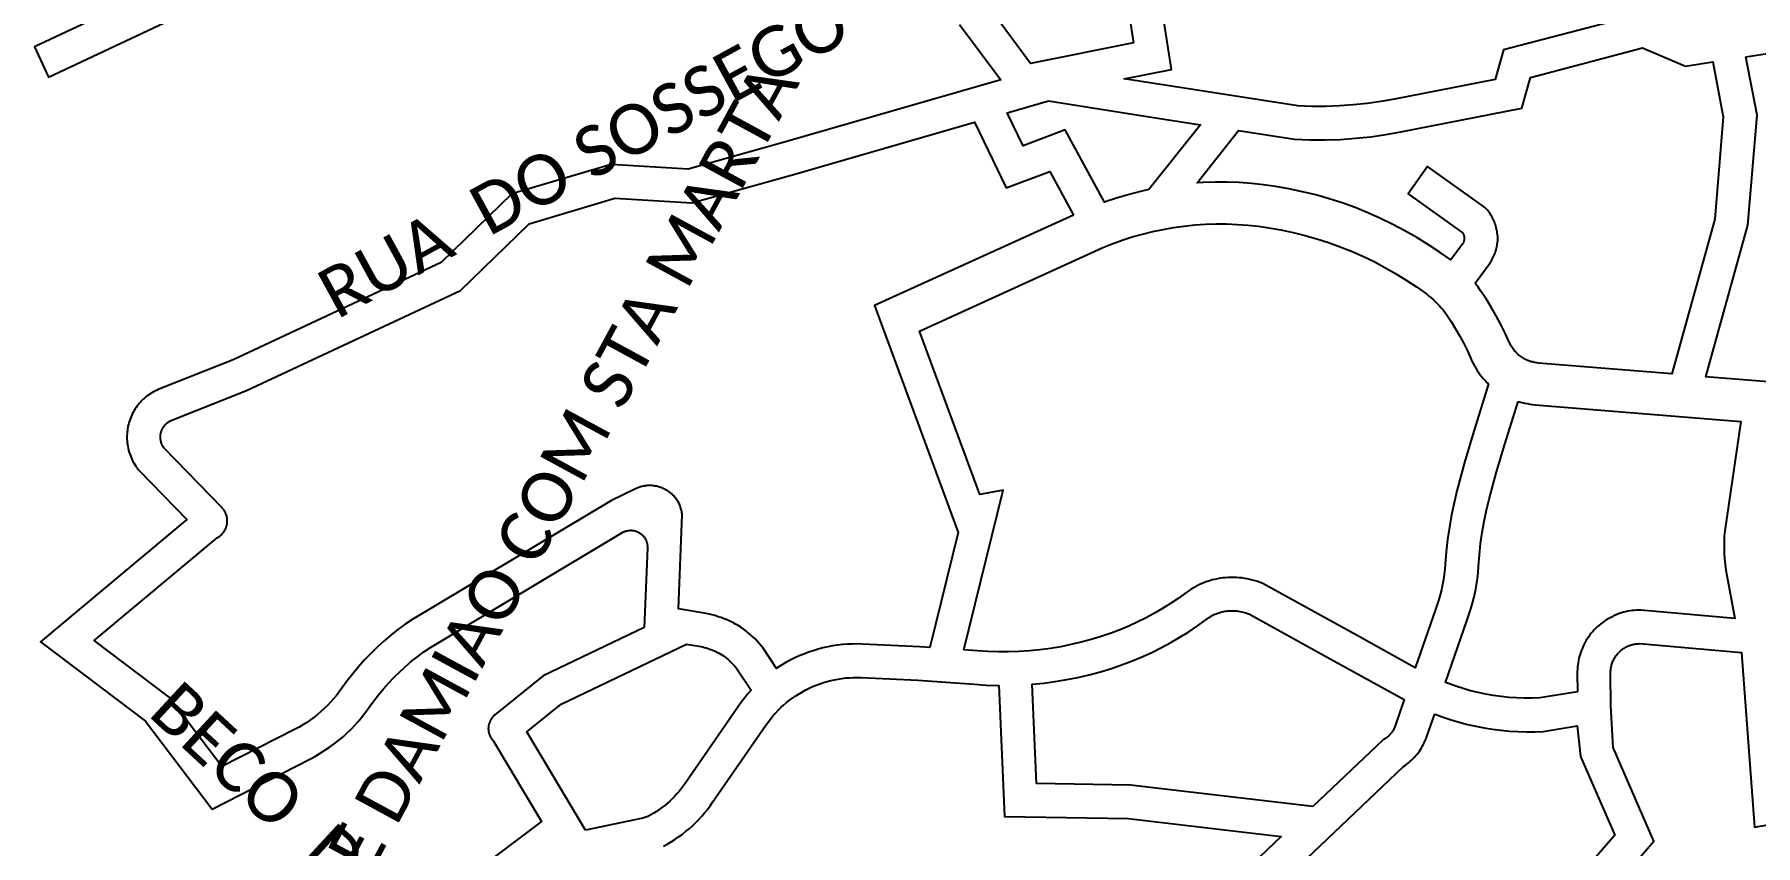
# Model space of a CAD drawing. Header units: millimetres. Extents: x 676447 to 689606, y 7455628 to 7463967.
# Drawn here: x 685078.3 to 685181.3, y 7461239.2 to 7461287.7 of the extents above; entities that cross this region are included whole.
import ezdxf

# ---------------------------------------------------------------- set-up
doc = ezdxf.new("R2010")
doc.units = ezdxf.units.MM
doc.header["$LTSCALE"] = 0.1
doc.header["$MEASUREMENT"] = 0
doc.layers.add('MUB_QUADRAS', color=7, linetype='Continuous')
doc.layers.add('MUB_SEGMENTO', color=7, linetype='Continuous')
doc.styles.add('Legend', font='calibri.ttf')

msp = doc.modelspace()

# ---------------------------------------------------------------- linework, layer by layer
at = {"layer": 'MUB_QUADRAS', "linetype": 'Continuous'}
for points in [[(685142.81, 7461295.4), (685144.09, 7461287.17), (685137.92, 7461285.94), (685135.58, 7461289.08)], [(685172.59, 7461288.42), (685166.23, 7461286.75), (685165.74, 7461284.99), (685159.71, 7461283.81), (685158.89, 7461283.67), (685158.07, 7461283.55), (685157.25, 7461283.46), (685156.42, 7461283.4), (685155.59, 7461283.37), (685154.76, 7461283.37), (685153.93, 7461283.4), (685143.53, 7461285.02), (685146.37, 7461285.59), (685144.78, 7461295.71)], [(685085.56, 7461290.35), (685078.31, 7461286.94), (685079.16, 7461285.13), (685086.41, 7461288.54)], [(685133.68, 7461288.28), (685136.15, 7461284.97), (685123.13, 7461281.22), (685117.43, 7461279.62), (685112.82, 7461279.9), (685106.88, 7461278.14), (685102.66, 7461274.03), (685090.21, 7461268.22), (685085.81, 7461266.48), (685085.71, 7461266.44), (685085.61, 7461266.39), (685085.52, 7461266.35), (685085.43, 7461266.3), (685085.33, 7461266.24), (685085.24, 7461266.18), (685085.16, 7461266.12), (685085.07, 7461266.06), (685084.99, 7461266), (685084.91, 7461265.93), (685084.83, 7461265.86), (685084.75, 7461265.78), (685084.68, 7461265.7), (685084.61, 7461265.62), (685084.54, 7461265.54), (685084.47, 7461265.46), (685084.41, 7461265.37), (685084.35, 7461265.29), (685084.29, 7461265.19), (685084.24, 7461265.1), (685084.19, 7461265.01), (685084.14, 7461264.91), (685084.1, 7461264.82), (685084.06, 7461264.72), (685084.02, 7461264.62), (685083.99, 7461264.52), (685083.96, 7461264.42), (685083.93, 7461264.31), (685083.91, 7461264.21), (685083.89, 7461264.1), (685083.88, 7461264), (685083.87, 7461263.89), (685083.86, 7461263.79), (685083.85, 7461263.68), (685083.85, 7461263.57), (685083.85, 7461263.47), (685083.86, 7461263.36), (685083.87, 7461263.26), (685083.88, 7461263.15), (685083.9, 7461263.05), (685083.92, 7461262.94), (685083.95, 7461262.84), (685083.97, 7461262.73), (685084.01, 7461262.63), (685084.04, 7461262.53), (685084.08, 7461262.43), (685084.12, 7461262.34), (685084.17, 7461262.24), (685084.21, 7461262.14), (685084.27, 7461262.05), (685084.32, 7461261.96), (685084.38, 7461261.87), (685084.44, 7461261.78), (685084.5, 7461261.7), (685084.57, 7461261.62), (685087.43, 7461258.67), (685078.68, 7461251.35), (685084.96, 7461246.61), (685088.95, 7461241.35), (685094.83, 7461244.36), (685095.13, 7461244.52), (685095.42, 7461244.69), (685095.7, 7461244.87), (685095.98, 7461245.05), (685096.26, 7461245.25), (685096.52, 7461245.46), (685096.78, 7461245.68), (685097.03, 7461245.91), (685097.27, 7461246.14), (685097.51, 7461246.39), (685097.73, 7461246.64), (685097.95, 7461246.9), (685098.15, 7461247.17), (685098.35, 7461247.44), (685098.63, 7461247.82), (685098.91, 7461248.19), (685099.21, 7461248.55), (685099.52, 7461248.9), (685099.84, 7461249.24), (685100.18, 7461249.57), (685100.52, 7461249.88), (685100.88, 7461250.19), (685101.25, 7461250.48), (685101.62, 7461250.75), (685102.01, 7461251.02), (685113.56, 7461257.93), (685113.59, 7461257.94), (685113.62, 7461257.95), (685113.66, 7461257.97), (685113.69, 7461257.98), (685113.72, 7461257.99), (685113.76, 7461258), (685113.79, 7461258), (685113.82, 7461258.01), (685113.86, 7461258.02), (685113.89, 7461258.02), (685113.93, 7461258.02), (685113.96, 7461258.03), (685113.99, 7461258.03), (685114.03, 7461258.03), (685114.06, 7461258.02), (685114.1, 7461258.02), (685114.13, 7461258.02), (685114.17, 7461258.01), (685114.2, 7461258.01), (685114.23, 7461258), (685114.27, 7461257.99), (685114.3, 7461257.98), (685114.33, 7461257.97), (685114.36, 7461257.96), (685114.4, 7461257.94), (685114.43, 7461257.93), (685114.46, 7461257.91), (685114.49, 7461257.9), (685114.52, 7461257.88), (685114.55, 7461257.86), (685114.58, 7461257.84), (685114.6, 7461257.82), (685114.63, 7461257.8), (685114.66, 7461257.78), (685114.68, 7461257.76), (685114.71, 7461257.73), (685114.73, 7461257.71), (685114.75, 7461257.68), (685114.78, 7461257.66), (685114.8, 7461257.63), (685114.82, 7461257.6), (685114.84, 7461257.57), (685114.86, 7461257.54), (685114.87, 7461257.51), (685114.89, 7461257.48), (685114.9, 7461257.45), (685114.92, 7461257.42), (685114.93, 7461257.39), (685114.94, 7461257.36), (685114.95, 7461257.32), (685114.96, 7461257.29), (685114.97, 7461257.26), (685114.98, 7461257.22), (685114.99, 7461257.19), (685114.99, 7461257.16), (685114.99, 7461257.12), (685115, 7461257.09), (685115, 7461257.05), (685115, 7461257.02), (685115, 7461256.98), (685114.8, 7461252.22), (685108.76, 7461249.33), (685105.86, 7461246.98), (685105.84, 7461246.96), (685105.81, 7461246.94), (685105.78, 7461246.91), (685105.76, 7461246.88), (685105.73, 7461246.86), (685105.71, 7461246.83), (685105.69, 7461246.8), (685105.66, 7461246.77), (685105.64, 7461246.74), (685105.62, 7461246.71), (685105.61, 7461246.68), (685105.59, 7461246.64), (685105.57, 7461246.61), (685105.56, 7461246.58), (685105.54, 7461246.54), (685105.53, 7461246.51), (685105.52, 7461246.47), (685105.51, 7461246.44), (685105.5, 7461246.4), (685105.49, 7461246.37), (685105.49, 7461246.33), (685105.48, 7461246.29), (685105.48, 7461246.26), (685105.48, 7461246.22), (685105.47, 7461246.18), (685105.47, 7461246.15), (685105.48, 7461246.11), (685105.48, 7461246.07), (685105.48, 7461246.04), (685105.49, 7461246), (685105.49, 7461245.96), (685105.5, 7461245.93), (685105.51, 7461245.89), (685105.52, 7461245.86), (685105.53, 7461245.82), (685105.54, 7461245.79), (685105.56, 7461245.75), (685105.57, 7461245.72), (685105.59, 7461245.69), (685105.61, 7461245.65), (685105.62, 7461245.62), (685105.64, 7461245.59), (685105.66, 7461245.56), (685105.69, 7461245.53), (685105.71, 7461245.5), (685105.73, 7461245.47), (685105.76, 7461245.45), (685105.78, 7461245.42), (685108.65, 7461240.61), (685101.62, 7461235.31)], [(685180.73, 7461286.34), (685188.28, 7461287.5)], [(685163.07, 7461274.19), (685162.43, 7461274.64), (685161.75, 7461275.1), (685161.05, 7461275.53), (685160.33, 7461275.94), (685159.6, 7461276.32), (685158.86, 7461276.68), (685158.11, 7461277.01), (685157.35, 7461277.32), (685156.57, 7461277.6), (685155.79, 7461277.85), (685155, 7461278.08), (685154.2, 7461278.27), (685153.39, 7461278.45), (685152.58, 7461278.59), (685151.87, 7461278.69), (685151.15, 7461278.77), (685150.42, 7461278.82), (685149.7, 7461278.85), (685148.97, 7461278.85), (685148.25, 7461278.82), (685147.89, 7461278.8), (685150.38, 7461281.93), (685153.73, 7461281.41), (685154.64, 7461281.37), (685155.55, 7461281.37), (685156.47, 7461281.4), (685157.38, 7461281.47), (685158.29, 7461281.56), (685159.19, 7461281.69), (685160.09, 7461281.85), (685167.33, 7461283.27), (685167.85, 7461285.1), (685174.54, 7461286.87), (685177.12, 7461285.79), (685178.75, 7461286.04), (685178.75, 7461286.04), (685179.38, 7461282.75), (685178.88, 7461276.63), (685176.3, 7461267.38), (685168.32, 7461268.02), (685168.25, 7461268.03), (685168.18, 7461268.04), (685168.1, 7461268.05), (685168.03, 7461268.07), (685167.96, 7461268.09), (685167.89, 7461268.1), (685167.82, 7461268.13), (685167.75, 7461268.15), (685167.68, 7461268.18), (685167.62, 7461268.21), (685167.55, 7461268.24), (685167.49, 7461268.27), (685167.42, 7461268.31), (685167.36, 7461268.35), (685167.3, 7461268.39), (685167.24, 7461268.43), (685167.18, 7461268.47), (685167.13, 7461268.52), (685167.07, 7461268.57), (685167.02, 7461268.62), (685166.97, 7461268.67), (685166.92, 7461268.73), (685166.87, 7461268.78), (685166.83, 7461268.84), (685166.79, 7461268.9), (685166.74, 7461268.96), (685166.71, 7461269.02), (685166.67, 7461269.08), (685166.63, 7461269.15), (685166.6, 7461269.21), (685166.57, 7461269.28), (685166.33, 7461269.81), (685166.07, 7461270.34), (685165.79, 7461270.86), (685165.5, 7461271.37), (685165.19, 7461271.86), (685164.86, 7461272.35), (685164.72, 7461272.56), (685164.53, 7461272.8), (685165.37, 7461273.93), (685165.42, 7461274), (685165.47, 7461274.07), (685165.51, 7461274.15), (685165.56, 7461274.23), (685165.6, 7461274.31), (685165.64, 7461274.39), (685165.68, 7461274.47), (685165.71, 7461274.55), (685165.74, 7461274.63), (685165.77, 7461274.72), (685165.79, 7461274.81), (685165.81, 7461274.89), (685165.83, 7461274.98), (685165.85, 7461275.07), (685165.86, 7461275.16), (685165.87, 7461275.24), (685165.88, 7461275.33), (685165.88, 7461275.42), (685165.88, 7461275.51), (685165.88, 7461275.6), (685165.87, 7461275.69), (685165.86, 7461275.78), (685165.85, 7461275.87), (685165.84, 7461275.96), (685165.82, 7461276.04), (685165.8, 7461276.13), (685165.78, 7461276.22), (685165.75, 7461276.3), (685165.72, 7461276.39), (685165.69, 7461276.47), (685165.65, 7461276.55), (685165.61, 7461276.63), (685165.57, 7461276.71), (685165.53, 7461276.79), (685165.48, 7461276.87), (685165.44, 7461276.94), (685165.38, 7461277.02), (685165.33, 7461277.09), (685165.27, 7461277.16), (685165.22, 7461277.22), (685165.16, 7461277.29), (685165.09, 7461277.35), (685161.69, 7461279.78), (685160.53, 7461278.15), (685163.76, 7461275.84), (685163.77, 7461275.83), (685163.79, 7461275.81), (685163.8, 7461275.79), (685163.81, 7461275.77), (685163.82, 7461275.76), (685163.83, 7461275.74), (685163.83, 7461275.72), (685163.84, 7461275.7), (685163.85, 7461275.68), (685163.86, 7461275.66), (685163.86, 7461275.64), (685163.87, 7461275.62), (685163.87, 7461275.6), (685163.87, 7461275.58), (685163.88, 7461275.56), (685163.88, 7461275.53), (685163.88, 7461275.51), (685163.88, 7461275.49), (685163.88, 7461275.47), (685163.88, 7461275.45), (685163.88, 7461275.43), (685163.88, 7461275.41), (685163.87, 7461275.39), (685163.87, 7461275.37), (685163.87, 7461275.35), (685163.86, 7461275.33), (685163.86, 7461275.31), (685163.85, 7461275.29), (685163.84, 7461275.27), (685163.83, 7461275.25), (685163.83, 7461275.23), (685163.82, 7461275.21), (685163.81, 7461275.19), (685163.8, 7461275.17), (685163.78, 7461275.15), (685163.77, 7461275.14), (685163.76, 7461275.12), (685163.07, 7461274.19), (685163.07, 7461274.19)], [(685186.29, 7461266.57), (685178.33, 7461267.21), (685180.85, 7461276.28), (685181.4, 7461282.86), (685180.73, 7461286.34), (685180.73, 7461286.34)], [(685139, 7461283.71), (685144.65, 7461282.82), (685148.1, 7461282.28), (685145.01, 7461278.4), (685144.66, 7461278.32), (685143.96, 7461278.15), (685143.26, 7461277.95), (685142.57, 7461277.73), (685142.36, 7461277.65), (685139.99, 7461281.97), (685137.48, 7461281.02), (685136.52, 7461282.99), (685139, 7461283.71)], [(685140.5, 7461276.88), (685128.59, 7461271.46), (685133.6, 7461257.9), (685131.9, 7461251.01), (685131.3, 7461251.05), (685127.86, 7461251.22), (685127.57, 7461251.23), (685127.27, 7461251.22), (685126.97, 7461251.21), (685126.67, 7461251.19), (685126.38, 7461251.15), (685126.08, 7461251.11), (685125.79, 7461251.05), (685125.5, 7461250.99), (685125.21, 7461250.91), (685124.92, 7461250.82), (685124.64, 7461250.73), (685124.36, 7461250.62), (685124.08, 7461250.51), (685123.81, 7461250.39), (685123.54, 7461250.25), (685123.28, 7461250.11), (685123.03, 7461249.96), (685122.77, 7461249.8), (685122.73, 7461249.77), (685121.92, 7461250.97), (685121.81, 7461251.11), (685121.69, 7461251.26), (685121.57, 7461251.39), (685121.44, 7461251.53), (685121.31, 7461251.66), (685121.17, 7461251.78), (685121.03, 7461251.9), (685120.88, 7461252.02), (685120.73, 7461252.13), (685120.58, 7461252.23), (685120.42, 7461252.33), (685120.26, 7461252.42), (685120.1, 7461252.51), (685119.93, 7461252.59), (685119.76, 7461252.67), (685119.59, 7461252.74), (685119.42, 7461252.81), (685119.24, 7461252.86), (685119.06, 7461252.92), (685118.88, 7461252.96), (685118.7, 7461253), (685118.52, 7461253.04), (685116.85, 7461253.32), (685117.08, 7461258.94), (685117.07, 7461259), (685117.06, 7461259.07), (685117.05, 7461259.13), (685117.04, 7461259.2), (685117.02, 7461259.27), (685117, 7461259.33), (685116.98, 7461259.39), (685116.96, 7461259.46), (685116.93, 7461259.52), (685116.91, 7461259.58), (685116.88, 7461259.64), (685116.85, 7461259.7), (685116.81, 7461259.76), (685116.78, 7461259.81), (685116.74, 7461259.87), (685116.7, 7461259.92), (685116.66, 7461259.98), (685116.62, 7461260.03), (685116.57, 7461260.08), (685116.52, 7461260.13), (685116.48, 7461260.17), (685116.43, 7461260.22), (685116.38, 7461260.26), (685116.32, 7461260.3), (685116.27, 7461260.34), (685116.21, 7461260.38), (685116.16, 7461260.42), (685116.1, 7461260.45), (685116.04, 7461260.48), (685115.98, 7461260.51), (685115.92, 7461260.54), (685115.86, 7461260.57), (685115.79, 7461260.59), (685115.73, 7461260.61), (685115.67, 7461260.63), (685115.6, 7461260.65), (685115.54, 7461260.66), (685115.47, 7461260.67), (685115.4, 7461260.68), (685115.34, 7461260.69), (685115.27, 7461260.7), (685115.2, 7461260.7), (685115.14, 7461260.7), (685115.07, 7461260.7), (685115, 7461260.7), (685114.94, 7461260.69), (685114.87, 7461260.68), (685114.8, 7461260.67), (685114.74, 7461260.66), (685114.67, 7461260.64), (685114.61, 7461260.63), (685114.54, 7461260.61), (685114.48, 7461260.58), (685114.42, 7461260.56), (685114.35, 7461260.53), (685114.29, 7461260.51), (685112.84, 7461259.8), (685100.95, 7461252.71), (685100.5, 7461252.41), (685100.06, 7461252.09), (685099.64, 7461251.75), (685099.22, 7461251.4), (685098.82, 7461251.04), (685098.44, 7461250.66), (685098.06, 7461250.27), (685097.7, 7461249.86), (685097.36, 7461249.45), (685097.02, 7461249.02), (685096.71, 7461248.58), (685096.55, 7461248.36), (685096.39, 7461248.15), (685096.22, 7461247.94), (685096.04, 7461247.75), (685095.85, 7461247.55), (685095.66, 7461247.37), (685095.46, 7461247.19), (685095.26, 7461247.01), (685095.05, 7461246.85), (685094.83, 7461246.69), (685094.61, 7461246.54), (685094.38, 7461246.4), (685094.15, 7461246.26), (685093.92, 7461246.14), (685089.53, 7461243.9), (685086.38, 7461248.04), (685081.89, 7461251.43), (685089.24, 7461257.57), (685089.27, 7461257.59), (685089.31, 7461257.61), (685089.34, 7461257.63), (685089.37, 7461257.66), (685089.4, 7461257.68), (685089.43, 7461257.7), (685089.46, 7461257.73), (685089.49, 7461257.75), (685089.52, 7461257.78), (685089.55, 7461257.81), (685089.57, 7461257.84), (685089.6, 7461257.87), (685089.62, 7461257.9), (685089.65, 7461257.93), (685089.67, 7461257.96), (685089.69, 7461258), (685089.71, 7461258.03), (685089.73, 7461258.06), (685089.75, 7461258.1), (685089.76, 7461258.13), (685089.78, 7461258.17), (685089.79, 7461258.21), (685089.8, 7461258.24), (685089.81, 7461258.28), (685089.82, 7461258.32), (685089.83, 7461258.36), (685089.84, 7461258.4), (685089.85, 7461258.43), (685089.85, 7461258.47), (685089.85, 7461258.51), (685089.85, 7461258.55), (685089.85, 7461258.59), (685089.85, 7461258.63), (685089.85, 7461258.67), (685089.85, 7461258.71), (685089.84, 7461258.75), (685089.84, 7461258.79), (685089.83, 7461258.82), (685089.82, 7461258.86), (685089.81, 7461258.9), (685089.8, 7461258.94), (685089.78, 7461258.97), (685089.77, 7461259.01), (685089.75, 7461259.05), (685089.74, 7461259.08), (685089.72, 7461259.12), (685089.7, 7461259.15), (685089.68, 7461259.18), (685089.66, 7461259.22), (685089.64, 7461259.25), (685089.61, 7461259.28), (685089.59, 7461259.31), (685089.56, 7461259.34), (685089.54, 7461259.37), (685086.07, 7461262.94), (685086.05, 7461262.97), (685086.03, 7461263), (685086.01, 7461263.04), (685085.99, 7461263.07), (685085.97, 7461263.1), (685085.95, 7461263.14), (685085.94, 7461263.17), (685085.92, 7461263.21), (685085.91, 7461263.24), (685085.9, 7461263.28), (685085.89, 7461263.31), (685085.88, 7461263.35), (685085.87, 7461263.39), (685085.87, 7461263.43), (685085.86, 7461263.46), (685085.86, 7461263.5), (685085.85, 7461263.54), (685085.85, 7461263.58), (685085.85, 7461263.62), (685085.85, 7461263.65), (685085.86, 7461263.69), (685085.86, 7461263.73), (685085.86, 7461263.77), (685085.87, 7461263.8), (685085.88, 7461263.84), (685085.89, 7461263.88), (685085.9, 7461263.92), (685085.91, 7461263.95), (685085.92, 7461263.99), (685085.94, 7461264.02), (685085.95, 7461264.06), (685085.97, 7461264.09), (685085.99, 7461264.13), (685086.01, 7461264.16), (685086.03, 7461264.19), (685086.05, 7461264.22), (685086.07, 7461264.25), (685086.09, 7461264.28), (685086.12, 7461264.31), (685086.14, 7461264.34), (685086.17, 7461264.37), (685086.19, 7461264.4), (685086.22, 7461264.42), (685086.25, 7461264.45), (685086.28, 7461264.47), (685086.31, 7461264.49), (685086.34, 7461264.51), (685086.38, 7461264.53), (685086.41, 7461264.55), (685086.44, 7461264.57), (685086.48, 7461264.59), (685086.51, 7461264.6), (685086.54, 7461264.62), (685091, 7461266.38), (685103.81, 7461272.36), (685107.92, 7461276.36), (685113.05, 7461277.88), (685117.65, 7461277.6), (685123.68, 7461279.29), (685134.57, 7461282.43), (685136.47, 7461278.5), (685139.07, 7461279.48), (685140.5, 7461276.88)], [(685165.33, 7461266.78), (685164.4, 7461263.76), (685163.9, 7461262.08), (685163.44, 7461260.39), (685163.27, 7461259.67), (685163.11, 7461258.95), (685162.99, 7461258.22), (685162.88, 7461257.48), (685162.8, 7461256.74), (685162.74, 7461256), (685162.72, 7461255.7), (685162.68, 7461255.39), (685162.64, 7461255.08), (685162.58, 7461254.78), (685162.52, 7461254.47), (685162.44, 7461254.17), (685162.35, 7461253.88), (685162.26, 7461253.58), (685162.15, 7461253.29), (685160.95, 7461249.81), (685157.47, 7461251.74), (685151.96, 7461254.77), (685151.82, 7461254.84), (685151.67, 7461254.9), (685151.51, 7461254.96), (685151.36, 7461255.01), (685151.2, 7461255.05), (685151.05, 7461255.09), (685150.89, 7461255.13), (685150.73, 7461255.15), (685150.57, 7461255.18), (685150.41, 7461255.19), (685150.25, 7461255.21), (685150.08, 7461255.21), (685149.92, 7461255.21), (685149.76, 7461255.21), (685149.6, 7461255.19), (685149.44, 7461255.18), (685149.28, 7461255.16), (685149.12, 7461255.13), (685148.96, 7461255.09), (685148.8, 7461255.06), (685148.65, 7461255.01), (685148.49, 7461254.96), (685148.34, 7461254.91), (685148.19, 7461254.84), (685148.04, 7461254.78), (685147.9, 7461254.71), (685147.75, 7461254.63), (685147.61, 7461254.55), (685147.48, 7461254.47), (685147.34, 7461254.37), (685147.21, 7461254.28), (685146.76, 7461253.95), (685146.3, 7461253.64), (685145.83, 7461253.34), (685145.34, 7461253.06), (685144.85, 7461252.79), (685144.35, 7461252.55), (685143.85, 7461252.31), (685143.33, 7461252.1), (685142.75, 7461251.88), (685142.15, 7461251.68), (685141.55, 7461251.49), (685140.95, 7461251.33), (685140.34, 7461251.19), (685139.73, 7461251.06), (685139.11, 7461250.96), (685138.49, 7461250.88), (685137.86, 7461250.81), (685137.24, 7461250.77), (685136.61, 7461250.75), (685135.98, 7461250.75), (685135.36, 7461250.77), (685134.73, 7461250.81), (685133.93, 7461250.87), (685136.29, 7461260.42), (685134.9, 7461260.16), (685131.28, 7461269.94), (685142.22, 7461274.92), (685142.81, 7461275.16), (685143.41, 7461275.37), (685144.01, 7461275.57), (685144.63, 7461275.74), (685145.24, 7461275.89), (685145.87, 7461276.02), (685146.49, 7461276.13), (685147.12, 7461276.22), (685147.75, 7461276.29), (685148.39, 7461276.33), (685149.02, 7461276.35), (685149.66, 7461276.35), (685150.29, 7461276.32), (685150.93, 7461276.28), (685151.56, 7461276.21), (685152.19, 7461276.12), (685152.91, 7461275.99), (685153.64, 7461275.84), (685154.35, 7461275.66), (685155.06, 7461275.46), (685155.76, 7461275.23), (685156.46, 7461274.98), (685157.14, 7461274.71), (685157.82, 7461274.41), (685158.48, 7461274.09), (685159.13, 7461273.74), (685159.77, 7461273.38), (685160.4, 7461272.99), (685161.02, 7461272.58), (685161.62, 7461272.16), (685161.75, 7461272.05), (685161.89, 7461271.94), (685162.02, 7461271.83), (685162.14, 7461271.71), (685162.26, 7461271.59), (685162.38, 7461271.46), (685162.5, 7461271.33), (685162.61, 7461271.2), (685162.71, 7461271.06), (685162.81, 7461270.92), (685163.09, 7461270.51), (685163.36, 7461270.08), (685163.61, 7461269.64), (685163.85, 7461269.2), (685164.07, 7461268.75), (685164.28, 7461268.29), (685164.34, 7461268.14), (685164.41, 7461268), (685164.49, 7461267.86), (685164.57, 7461267.72), (685164.66, 7461267.58), (685164.75, 7461267.45), (685164.84, 7461267.32), (685164.94, 7461267.2), (685165.04, 7461267.08), (685165.15, 7461266.96), (685165.26, 7461266.84), (685165.33, 7461266.78), (685165.33, 7461266.78)], [(685167.1, 7461265.73), (685167.17, 7461265.71), (685167.33, 7461265.67), (685167.48, 7461265.63), (685167.64, 7461265.6), (685167.8, 7461265.57), (685167.96, 7461265.55), (685168.12, 7461265.53), (685180.44, 7461264.53), (685179.47, 7461258), (685179.44, 7461257.67), (685179.43, 7461257.33), (685179.43, 7461256.99), (685179.44, 7461256.66), (685179.46, 7461256.32), (685179.49, 7461255.98), (685179.54, 7461255.65), (685179.59, 7461255.32), (685180.07, 7461252.75), (685174.45, 7461253.25), (685174.32, 7461253.25), (685174.19, 7461253.24), (685174.06, 7461253.23), (685173.93, 7461253.22), (685173.8, 7461253.2), (685173.67, 7461253.18), (685173.54, 7461253.15), (685173.42, 7461253.12), (685173.29, 7461253.08), (685173.17, 7461253.04), (685173.05, 7461253), (685172.93, 7461252.95), (685172.81, 7461252.9), (685172.69, 7461252.84), (685172.57, 7461252.78), (685172.46, 7461252.72), (685172.35, 7461252.65), (685172.24, 7461252.57), (685172.14, 7461252.5), (685172.04, 7461252.42), (685171.94, 7461252.34), (685171.84, 7461252.25), (685171.74, 7461252.16), (685171.65, 7461252.07), (685171.57, 7461251.97), (685171.48, 7461251.87), (685171.4, 7461251.77), (685171.33, 7461251.66), (685171.25, 7461251.56), (685171.18, 7461251.45), (685171.12, 7461251.33), (685171.06, 7461251.22), (685171, 7461251.1), (685170.95, 7461250.98), (685170.9, 7461250.86), (685170.85, 7461250.74), (685170.81, 7461250.62), (685170.77, 7461250.49), (685170.74, 7461250.37), (685170.71, 7461250.24), (685170.69, 7461250.11), (685170.67, 7461249.98), (685170.66, 7461249.85), (685170.65, 7461249.72), (685170.64, 7461249.59), (685170.64, 7461249.46), (685170.65, 7461248.36), (685168.4, 7461248), (685167.94, 7461247.98), (685167.47, 7461247.98), (685167.01, 7461248), (685166.55, 7461248.03), (685166.08, 7461248.08), (685165.62, 7461248.14), (685165.17, 7461248.22), (685164.71, 7461248.32), (685164.26, 7461248.43), (685163.82, 7461248.56), (685163.37, 7461248.7), (685162.94, 7461248.86), (685162.76, 7461248.93), (685164.03, 7461252.61), (685164.16, 7461252.96), (685164.27, 7461253.32), (685164.38, 7461253.67), (685164.47, 7461254.04), (685164.55, 7461254.4), (685164.61, 7461254.77), (685164.67, 7461255.14), (685164.71, 7461255.51), (685164.74, 7461255.88), (685164.79, 7461256.56), (685164.86, 7461257.23), (685164.96, 7461257.9), (685165.08, 7461258.57), (685165.22, 7461259.23), (685165.38, 7461259.89), (685165.82, 7461261.53), (685166.31, 7461263.17), (685167.1, 7461265.73), (685167.1, 7461265.73)], [(685154.82, 7461241.5), (685143.9, 7461242.78), (685138.28, 7461242.88), (685138.02, 7461248.82), (685138.03, 7461248.82), (685138.72, 7461248.89), (685139.4, 7461248.98), (685140.09, 7461249.1), (685140.76, 7461249.23), (685141.44, 7461249.39), (685142.11, 7461249.57), (685142.77, 7461249.77), (685143.42, 7461250), (685144.07, 7461250.24), (685144.65, 7461250.48), (685145.22, 7461250.74), (685145.77, 7461251.02), (685146.32, 7461251.32), (685146.86, 7461251.63), (685147.39, 7461251.96), (685147.91, 7461252.31), (685148.41, 7461252.68), (685148.49, 7461252.74), (685148.56, 7461252.79), (685148.64, 7461252.83), (685148.72, 7461252.88), (685148.8, 7461252.92), (685148.88, 7461252.96), (685148.96, 7461253), (685149.04, 7461253.03), (685149.13, 7461253.06), (685149.21, 7461253.09), (685149.3, 7461253.12), (685149.39, 7461253.14), (685149.47, 7461253.16), (685149.56, 7461253.18), (685149.65, 7461253.19), (685149.74, 7461253.2), (685149.83, 7461253.21), (685149.92, 7461253.21), (685150.01, 7461253.21), (685150.1, 7461253.21), (685150.19, 7461253.2), (685150.28, 7461253.2), (685150.37, 7461253.19), (685150.46, 7461253.17), (685150.55, 7461253.15), (685150.64, 7461253.13), (685150.72, 7461253.11), (685150.81, 7461253.08), (685150.9, 7461253.05), (685150.98, 7461253.02), (685151.06, 7461252.99), (685155.68, 7461250.44), (685160.29, 7461247.9), (685159.75, 7461246.34), (685159.73, 7461246.29), (685159.71, 7461246.24), (685159.69, 7461246.19), (685159.67, 7461246.15), (685159.64, 7461246.1), (685159.62, 7461246.06), (685159.59, 7461246.01), (685159.56, 7461245.97), (685159.53, 7461245.93), (685159.5, 7461245.89), (685159.46, 7461245.85), (685159.43, 7461245.81), (685159.39, 7461245.77), (685159.36, 7461245.73), (685159.32, 7461245.7), (685159.28, 7461245.66), (685159.24, 7461245.63), (685159.2, 7461245.6), (685159.15, 7461245.57), (685159.11, 7461245.54), (685159.07, 7461245.51), (685159.02, 7461245.49), (685154.82, 7461241.5)], [(685111.29, 7461240.09), (685107.78, 7461245.97), (685109.84, 7461247.63), (685117.33, 7461251.21), (685118.19, 7461251.07), (685118.3, 7461251.05), (685118.41, 7461251.02), (685118.52, 7461250.99), (685118.63, 7461250.96), (685118.74, 7461250.92), (685118.85, 7461250.88), (685118.95, 7461250.84), (685119.06, 7461250.79), (685119.16, 7461250.74), (685119.26, 7461250.69), (685119.36, 7461250.63), (685119.46, 7461250.57), (685119.55, 7461250.51), (685119.65, 7461250.44), (685119.74, 7461250.37), (685119.83, 7461250.3), (685119.91, 7461250.22), (685119.99, 7461250.14), (685120.07, 7461250.06), (685120.15, 7461249.98), (685120.23, 7461249.89), (685120.3, 7461249.8), (685121.2, 7461248.46), (685121.19, 7461248.45), (685120.99, 7461248.22), (685120.8, 7461247.99), (685120.62, 7461247.76), (685120.44, 7461247.51), (685117.25, 7461242.89), (685117.13, 7461242.73), (685117.01, 7461242.57), (685116.89, 7461242.41), (685116.76, 7461242.26), (685116.62, 7461242.11), (685116.48, 7461241.97), (685116.34, 7461241.83), (685116.19, 7461241.7), (685116.03, 7461241.57), (685115.87, 7461241.44), (685115.71, 7461241.33), (685115.55, 7461241.21), (685115.38, 7461241.11), (685115.2, 7461241.01), (685115.03, 7461240.91), (685114.73, 7461240.81), (685111.29, 7461240.09)], [(685172.66, 7461247.52), (685172.64, 7461249.48), (685172.64, 7461249.55), (685172.64, 7461249.61), (685172.65, 7461249.67), (685172.65, 7461249.73), (685172.66, 7461249.79), (685172.67, 7461249.85), (685172.69, 7461249.91), (685172.7, 7461249.96), (685172.72, 7461250.02), (685172.74, 7461250.08), (685172.76, 7461250.14), (685172.78, 7461250.19), (685172.81, 7461250.25), (685172.83, 7461250.3), (685172.86, 7461250.36), (685172.89, 7461250.41), (685172.93, 7461250.46), (685172.96, 7461250.51), (685173, 7461250.56), (685173.03, 7461250.61), (685173.07, 7461250.65), (685173.11, 7461250.7), (685173.16, 7461250.74), (685173.2, 7461250.78), (685173.24, 7461250.82), (685173.29, 7461250.86), (685173.34, 7461250.9), (685173.39, 7461250.93), (685173.44, 7461250.97), (685173.49, 7461251), (685173.54, 7461251.03), (685173.6, 7461251.06), (685173.65, 7461251.09), (685173.71, 7461251.11), (685173.76, 7461251.13), (685173.82, 7461251.15), (685173.88, 7461251.17), (685173.94, 7461251.19), (685173.99, 7461251.2), (685174.05, 7461251.22), (685174.11, 7461251.23), (685174.17, 7461251.23), (685174.23, 7461251.24), (685174.29, 7461251.24), (685174.36, 7461251.25), (685180.48, 7461250.71), (685181.01, 7461243.48), (685181.25, 7461240.28), (685190.26, 7461241.84)], [(685115.95, 7461239.14), (685116.18, 7461239.26), (685116.41, 7461239.4), (685116.64, 7461239.54), (685116.86, 7461239.69), (685117.07, 7461239.84), (685117.28, 7461240.01), (685117.49, 7461240.18), (685117.69, 7461240.35), (685117.88, 7461240.54), (685118.07, 7461240.73), (685118.25, 7461240.92), (685118.42, 7461241.13), (685118.59, 7461241.33), (685118.75, 7461241.55), (685118.9, 7461241.77), (685122.09, 7461246.38), (685122.22, 7461246.56), (685122.36, 7461246.74), (685122.51, 7461246.92), (685122.66, 7461247.09), (685122.82, 7461247.26), (685122.98, 7461247.42), (685123.15, 7461247.57), (685123.32, 7461247.72), (685123.5, 7461247.86), (685123.69, 7461248), (685123.88, 7461248.13), (685124.07, 7461248.25), (685124.27, 7461248.37), (685124.47, 7461248.48), (685124.67, 7461248.58), (685124.88, 7461248.68), (685125.09, 7461248.76), (685125.31, 7461248.85), (685125.53, 7461248.92), (685125.75, 7461248.98), (685125.97, 7461249.04), (685126.19, 7461249.09), (685126.42, 7461249.13), (685126.64, 7461249.17), (685126.87, 7461249.2), (685127.1, 7461249.21), (685127.33, 7461249.23), (685127.56, 7461249.23), (685127.79, 7461249.22), (685131.18, 7461249.06), (685134.57, 7461248.82), (685135.26, 7461248.77), (685135.95, 7461248.75), (685136.03, 7461248.75), (685136.36, 7461240.91), (685143.76, 7461240.79), (685152.93, 7461239.71), (685149.43, 7461236.38)], [(685150.74, 7461234.86), (685160.24, 7461243.89), (685160.34, 7461243.96), (685160.44, 7461244.03), (685160.54, 7461244.11), (685160.63, 7461244.19), (685160.72, 7461244.27), (685160.81, 7461244.35), (685160.89, 7461244.44), (685160.97, 7461244.53), (685161.05, 7461244.62), (685161.12, 7461244.72), (685161.2, 7461244.82), (685161.26, 7461244.92), (685161.33, 7461245.02), (685161.39, 7461245.13), (685161.45, 7461245.24), (685161.5, 7461245.35), (685161.55, 7461245.46), (685161.6, 7461245.57), (685161.64, 7461245.69), (685162.11, 7461247.04)], [(685185.15, 7461215.25), (685181.25, 7461214.34), (685177.38, 7461213.32), (685177.07, 7461213.24), (685176.76, 7461213.17), (685176.45, 7461213.11), (685176.14, 7461213.06), (685175.83, 7461213.02), (685175.52, 7461212.99), (685175.2, 7461212.97), (685174.89, 7461212.96), (685174.57, 7461212.96), (685164.26, 7461213.14), (685163.33, 7461213.17), (685162.39, 7461213.23), (685161.93, 7461213.28), (685162.5, 7461218.92), (685171.49, 7461235.11), (685175.23, 7461239.44), (685172.8, 7461245.03), (685172.66, 7461247.52)], [(685162.11, 7461247.04), (685162.13, 7461247.03), (685162.61, 7461246.85), (685163.09, 7461246.69), (685163.58, 7461246.55), (685164.07, 7461246.42), (685164.57, 7461246.31), (685165.07, 7461246.21), (685165.57, 7461246.13), (685166.07, 7461246.07), (685166.58, 7461246.02), (685167.09, 7461245.99), (685167.6, 7461245.98), (685168.11, 7461245.98), (685168.61, 7461246), (685170.63, 7461246.33), (685170.84, 7461244.5), (685172.89, 7461239.8), (685169.84, 7461236.27)]]:
    msp.add_lwpolyline(points, dxfattribs=at)

# ---------------------------------------------------------------- texts
at = {"layer": 'MUB_SEGMENTO', "color": 253, "style": 'Legend'}
for s, rotation, p in [('RUA  DO SOSSEGO COM STA MARTA', 28.6271, (685096.41, 7461270.6)), ('RUA  COSME E DAMIAO COM STA MARTA', 61.5137, (685086.25, 7461214.98)), ('BECO  DA HARMONIA COM STA MARTA', 317.2732, (685085.03, 7461247))]:
    msp.add_text(s, height=3, rotation=rotation, dxfattribs=at).set_placement(p)

doc.saveas('drawing.dxf')
